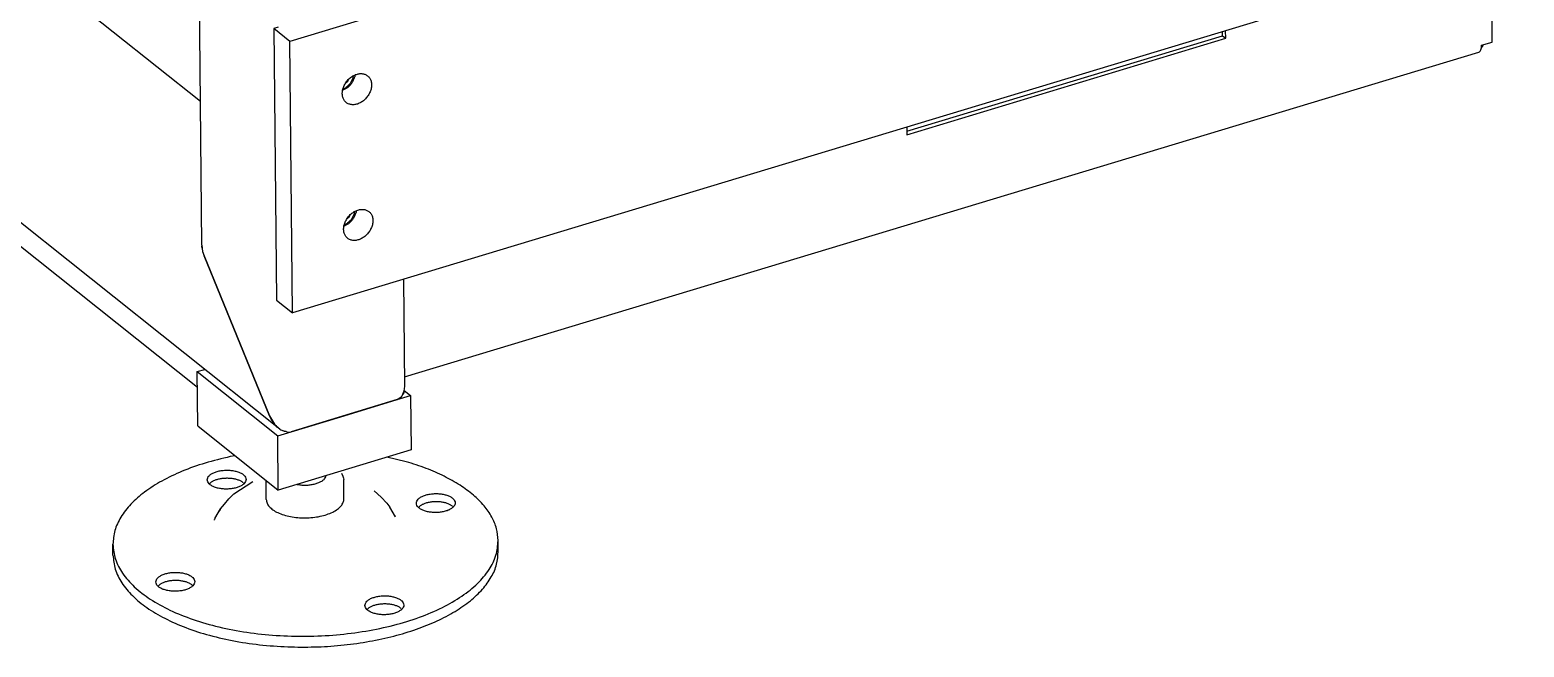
# Model space of a CAD drawing. Header units: millimetres. Extents: x -4653 to 8979, y -13943 to 4840.
# Drawn here: x 4506.9 to 4987.8, y -3224.5 to -3025.9 of the extents above; entities that cross this region are included whole.
import ezdxf

# ---------------------------------------------------------------- set-up
doc = ezdxf.new("R2010")
doc.units = ezdxf.units.MM

# ---------------------------------------------------------------- blocks, each defined once
blk = doc.blocks.new('MNT069000010000E_A_2_2_1__331', base_point=(4533.56, -3224.59))
at = {"color": 7, "linetype": 'Continuous'}
for p, q in [((4572.99, -3162.94), (4571.34, -3163.2)), ((4628, -3164.83), (4621.75, -3163.39)), ((4607.19, -3168.51), (4607.61, -3169.48)), ((4564.69, -3171.98), (4565.19, -3171.44)), ((4572.49, -3175.15), (4578.62, -3171.2)), ((4575.57, -3171.59), (4575.75, -3171.82)), ((4582.95, -3176.95), (4582.89, -3170.83)), ((4592.9, -3172.11), (4593.7, -3172.29)), ((4602.17, -3169.73), (4602.27, -3169.28)), ((4607.61, -3169.48), (4607.79, -3170.14)), ((4607.79, -3170.14), (4607.88, -3170.59)), ((4607.94, -3176.7), (4607.88, -3170.59)), ((4568.23, -3180.01), (4569.48, -3178.52)), ((4569.48, -3178.52), (4570.87, -3176.75)), ((4570.87, -3176.75), (4571.89, -3175.78)), ((4571.89, -3175.78), (4572.49, -3175.15)), ((4617.69, -3174.2), (4619.97, -3176.27)), ((4619.97, -3176.27), (4621.72, -3178.18)), ((4621.72, -3178.18), (4622.72, -3179.47)), ((4566.42, -3183.12), (4568.23, -3180.01)), ((4624.59, -3182.54), (4622.72, -3179.47)), ((4624.37, -3182.08), (4624.47, -3182.37)), ((4631.98, -3179.52), (4632.48, -3178.99)), ((4642.87, -3179.13), (4643.04, -3179.36)), ((4533.62, -3194.91), (4533.59, -3191.41)), ((4657.61, -3193.68), (4657.58, -3190.19)), ((4548.15, -3204.86), (4548.66, -3204.33)), ((4559.04, -3204.48), (4559.21, -3204.7)), ((4615.45, -3212.4), (4615.95, -3211.87)), ((4626.34, -3212.02), (4626.51, -3212.25))]:
    blk.add_line(p, q, dxfattribs=at)
for points in [[(4571.34, -3163.2), (4563.26, -3165.29), (4555.87, -3167.92), (4549.34, -3171.05), (4543.8, -3174.6), (4539.37, -3178.49), (4536.15, -3182.66), (4534.21, -3186.99), (4533.59, -3191.41)], [(4563.95, -3170.65), (4564.12, -3171.32), (4564.58, -3171.96), (4565.33, -3172.53), (4566.33, -3173), (4567.52, -3173.36), (4568.84, -3173.57), (4570.23, -3173.63), (4571.62, -3173.54), (4572.94, -3173.3), (4574.12, -3172.93), (4575.11, -3172.44), (4575.85, -3171.85), (4576.3, -3171.2), (4576.45, -3170.53), (4576.29, -3169.85), (4575.82, -3169.21), (4575.07, -3168.64), (4574.08, -3168.17), (4572.89, -3167.82), (4571.56, -3167.61), (4570.17, -3167.55), (4568.78, -3167.64), (4567.46, -3167.87), (4566.28, -3168.25), (4565.3, -3168.74), (4564.56, -3169.32), (4564.1, -3169.97), (4563.95, -3170.65)], [(4657.58, -3190.19), (4657.04, -3186.37), (4655.52, -3182.63), (4653.03, -3179.01), (4649.61, -3175.59), (4645.33, -3172.41), (4640.24, -3169.53), (4634.43, -3166.99), (4628, -3164.83)], [(4569.28, -3170.21), (4568.1, -3170.36), (4566.99, -3170.63), (4566.01, -3170.99), (4565.19, -3171.44)], [(4575.57, -3171.59), (4574.84, -3171.12), (4573.93, -3170.73), (4572.87, -3170.43), (4571.72, -3170.24), (4570.51, -3170.17), (4569.28, -3170.21)], [(4582.9, -3171.13), (4582.93, -3171.34), (4582.98, -3171.55)], [(4593.7, -3172.29), (4595.06, -3172.37), (4596.43, -3172.32), (4597.76, -3172.15), (4598.99, -3171.85), (4600.09, -3171.44), (4601.01, -3170.94), (4601.71, -3170.36), (4602.17, -3169.73)], [(4607.79, -3169.87), (4607.77, -3169.82), (4607.76, -3169.76)], [(4582.95, -3176.95), (4583.2, -3178.13), (4583.92, -3179.27), (4585.09, -3180.31), (4586.65, -3181.21), (4588.55, -3181.95), (4590.72, -3182.49), (4593.07, -3182.82), (4595.5, -3182.91), (4597.94, -3182.77), (4600.28, -3182.4), (4602.44, -3181.82), (4604.33, -3181.04), (4605.87, -3180.1), (4607.02, -3179.04), (4607.72, -3177.89), (4607.94, -3176.7)], [(4631.25, -3178.19), (4631.41, -3178.87), (4631.88, -3179.5), (4632.63, -3180.07), (4633.62, -3180.55), (4634.81, -3180.9), (4636.13, -3181.11), (4637.53, -3181.17), (4638.92, -3181.08), (4640.23, -3180.84), (4641.42, -3180.47), (4642.4, -3179.98), (4643.14, -3179.39), (4643.59, -3178.75), (4643.74, -3178.07), (4643.58, -3177.39), (4643.11, -3176.75), (4642.36, -3176.18), (4641.37, -3175.71), (4640.18, -3175.36), (4638.86, -3175.15), (4637.47, -3175.09), (4636.08, -3175.18), (4634.76, -3175.41), (4633.58, -3175.79), (4632.59, -3176.28), (4631.85, -3176.86), (4631.4, -3177.51), (4631.25, -3178.19)], [(4636.58, -3177.75), (4635.39, -3177.91), (4634.28, -3178.17), (4633.3, -3178.54), (4632.48, -3178.99)], [(4642.87, -3179.13), (4642.13, -3178.66), (4641.22, -3178.27), (4640.17, -3177.97), (4639.01, -3177.78), (4637.8, -3177.71), (4636.58, -3177.75)], [(4566.42, -3183.12), (4566.27, -3183.38), (4566.13, -3183.64)], [(4568.23, -3180.01), (4567.96, -3180.5), (4567.73, -3181)], [(4533.59, -3191.41), (4534.4, -3196.13), (4536.71, -3200.71), (4540.48, -3205.05), (4545.6, -3209.03), (4551.95, -3212.57), (4559.38, -3215.57), (4567.7, -3217.97), (4576.71, -3219.69), (4586.18, -3220.7), (4595.88, -3220.98), (4605.58, -3220.51), (4615.02, -3219.31), (4623.99, -3217.41), (4632.26, -3214.86), (4639.63, -3211.71), (4645.91, -3208.04), (4650.96, -3203.96), (4654.64, -3199.54), (4656.86, -3194.92), (4657.58, -3190.19)], [(4533.62, -3194.91), (4534.35, -3199.38), (4536.45, -3203.75), (4539.85, -3207.9), (4544.5, -3211.76), (4550.28, -3215.22), (4557.07, -3218.22), (4564.71, -3220.69), (4573.05, -3222.57), (4581.88, -3223.83), (4591.02, -3224.43)], [(4591.02, -3224.43), (4599.53, -3224.39), (4607.98, -3223.78), (4616.19, -3222.61), (4624.01, -3220.91), (4631.29, -3218.71), (4637.91, -3216.05), (4643.72, -3212.97), (4648.63, -3209.55), (4652.53, -3205.83), (4655.37, -3201.9), (4657.07, -3197.82), (4657.61, -3193.68)], [(4547.42, -3203.53), (4547.58, -3204.21), (4548.05, -3204.85), (4548.8, -3205.42), (4549.8, -3205.89), (4550.99, -3206.24), (4552.31, -3206.45), (4553.7, -3206.51), (4555.09, -3206.42), (4556.41, -3206.19), (4557.59, -3205.81), (4558.58, -3205.32), (4559.31, -3204.74), (4559.77, -3204.09), (4559.92, -3203.41), (4559.76, -3202.73), (4559.29, -3202.1), (4558.54, -3201.53), (4557.54, -3201.05), (4556.35, -3200.7), (4555.03, -3200.49), (4553.64, -3200.43), (4552.25, -3200.52), (4550.93, -3200.76), (4549.75, -3201.13), (4548.77, -3201.62), (4548.03, -3202.21), (4547.57, -3202.85), (4547.42, -3203.53)], [(4552.75, -3203.09), (4551.56, -3203.25), (4550.46, -3203.51), (4549.48, -3203.88), (4548.66, -3204.33)], [(4559.04, -3204.48), (4558.31, -3204), (4557.4, -3203.61), (4556.34, -3203.32), (4555.19, -3203.13), (4553.97, -3203.05), (4552.75, -3203.09)], [(4614.71, -3211.07), (4614.88, -3211.75), (4615.35, -3212.39), (4616.1, -3212.96), (4617.09, -3213.43), (4618.28, -3213.78), (4619.6, -3213.99), (4620.99, -3214.06), (4622.38, -3213.97), (4623.7, -3213.73), (4624.88, -3213.35), (4625.87, -3212.86), (4626.61, -3212.28), (4627.06, -3211.63), (4627.21, -3210.95), (4627.05, -3210.28), (4626.58, -3209.64), (4625.83, -3209.07), (4624.84, -3208.6), (4623.65, -3208.25), (4622.32, -3208.03), (4620.93, -3207.97), (4619.54, -3208.06), (4618.22, -3208.3), (4617.04, -3208.67), (4616.06, -3209.16), (4615.32, -3209.75), (4614.86, -3210.4), (4614.71, -3211.07)], [(4620.04, -3210.63), (4618.86, -3210.79), (4617.75, -3211.06), (4616.77, -3211.42), (4615.95, -3211.87)], [(4626.34, -3212.02), (4625.6, -3211.55), (4624.69, -3211.15), (4623.64, -3210.86), (4622.48, -3210.67), (4621.27, -3210.59), (4620.04, -3210.63)]]:
    blk.add_spline(points, degree=3, dxfattribs=at)
blk = doc.blocks.new('VASCHETTA_RECUPERO_SOTTO_RACLA__359', base_point=(4161.09, -3140.96))
at = {"color": 7, "linetype": 'Continuous'}
for p, q in [((4560.8, -3140.96), (4164.15, -2825.08)), ((4977.55, -3029.8), (4977.25, -3000.27)), ((4789.09, -3058.47), (4890.71, -3027.75)), ((4789.1, -3059.61), (4891.74, -3028.58)), ((4890.71, -3027.75), (4890.69, -3026.44)), ((4890.71, -3027.75), (4891.74, -3028.58)), ((4891.74, -3028.58), (4891.72, -3026.13)), ((4627.49, -3137.53), (4973.21, -3033.01)), ((4974.12, -3030.83), (4977.55, -3029.8)), ((4974.5, -3030.92), (4974.13, -3031.41)), ((4974.63, -3030.68), (4974.5, -3030.92)), ((4789.08, -3057.17), (4789.1, -3059.61))]:
    blk.add_line(p, q, dxfattribs=at)
blk.add_spline([(4973.21, -3033.01), (4973.6, -3032.76), (4973.89, -3032.3), (4974.07, -3031.64), (4974.12, -3030.83)], degree=3, dxfattribs=at)
blk = doc.blocks.new('GR_RACLE_RULLIERA_MOBILE__383', base_point=(4071.51, -3140.96))
blk.add_blockref('VASCHETTA_RECUPERO_SOTTO_RACLA__359', (4161.09, -3140.96))
blk = doc.blocks.new('MNT069000010000E_A_2_2_1__404', base_point=(4533.56, -3224.59))
at = {"color": 7, "linetype": 'Continuous'}
for p, q in [((4572.99, -3162.94), (4571.34, -3163.2)), ((4628, -3164.83), (4621.75, -3163.39)), ((4607.19, -3168.51), (4607.61, -3169.48)), ((4564.69, -3171.98), (4565.19, -3171.44)), ((4572.49, -3175.15), (4578.62, -3171.2)), ((4575.57, -3171.59), (4575.75, -3171.82)), ((4582.95, -3176.95), (4582.89, -3170.83)), ((4592.9, -3172.11), (4593.7, -3172.29)), ((4602.17, -3169.73), (4602.27, -3169.28)), ((4607.61, -3169.48), (4607.79, -3170.14)), ((4607.79, -3170.14), (4607.88, -3170.59)), ((4607.94, -3176.7), (4607.88, -3170.59)), ((4568.23, -3180.01), (4569.48, -3178.52)), ((4569.48, -3178.52), (4570.87, -3176.75)), ((4570.87, -3176.75), (4571.89, -3175.78)), ((4571.89, -3175.78), (4572.49, -3175.15)), ((4617.69, -3174.2), (4619.97, -3176.27)), ((4619.97, -3176.27), (4621.72, -3178.18)), ((4621.72, -3178.18), (4622.72, -3179.47)), ((4566.42, -3183.12), (4568.23, -3180.01)), ((4624.59, -3182.54), (4622.72, -3179.47)), ((4624.47, -3182.37), (4624.37, -3182.08)), ((4631.98, -3179.52), (4632.48, -3178.99)), ((4642.87, -3179.13), (4643.04, -3179.36)), ((4533.62, -3194.91), (4533.59, -3191.41)), ((4657.61, -3193.68), (4657.58, -3190.19)), ((4548.15, -3204.86), (4548.66, -3204.33)), ((4559.04, -3204.48), (4559.21, -3204.7)), ((4615.45, -3212.4), (4615.95, -3211.87)), ((4626.34, -3212.02), (4626.51, -3212.25))]:
    blk.add_line(p, q, dxfattribs=at)
for points in [[(4571.34, -3163.2), (4563.26, -3165.29), (4555.87, -3167.92), (4549.34, -3171.05), (4543.8, -3174.6), (4539.37, -3178.49), (4536.15, -3182.66), (4534.21, -3186.99), (4533.59, -3191.41)], [(4563.95, -3170.65), (4564.12, -3171.32), (4564.58, -3171.96), (4565.33, -3172.53), (4566.33, -3173), (4567.52, -3173.36), (4568.84, -3173.57), (4570.23, -3173.63), (4571.62, -3173.54), (4572.94, -3173.3), (4574.12, -3172.93), (4575.11, -3172.44), (4575.85, -3171.85), (4576.3, -3171.2), (4576.45, -3170.53), (4576.29, -3169.85), (4575.82, -3169.21), (4575.07, -3168.64), (4574.08, -3168.17), (4572.89, -3167.82), (4571.56, -3167.61), (4570.17, -3167.55), (4568.78, -3167.64), (4567.46, -3167.87), (4566.28, -3168.25), (4565.3, -3168.74), (4564.56, -3169.32), (4564.1, -3169.97), (4563.95, -3170.65)], [(4657.58, -3190.19), (4657.04, -3186.37), (4655.52, -3182.63), (4653.03, -3179.01), (4649.61, -3175.59), (4645.33, -3172.41), (4640.24, -3169.53), (4634.43, -3166.99), (4628, -3164.83)], [(4569.28, -3170.21), (4568.1, -3170.36), (4566.99, -3170.63), (4566.01, -3170.99), (4565.19, -3171.44)], [(4575.57, -3171.59), (4574.84, -3171.12), (4573.93, -3170.73), (4572.87, -3170.43), (4571.72, -3170.24), (4570.51, -3170.17), (4569.28, -3170.21)], [(4582.9, -3171.13), (4582.93, -3171.34), (4582.98, -3171.55)], [(4593.7, -3172.29), (4595.06, -3172.37), (4596.43, -3172.32), (4597.76, -3172.15), (4598.99, -3171.85), (4600.09, -3171.44), (4601.01, -3170.94), (4601.71, -3170.36), (4602.17, -3169.73)], [(4607.79, -3169.87), (4607.77, -3169.82), (4607.76, -3169.76)], [(4582.95, -3176.95), (4583.2, -3178.13), (4583.92, -3179.27), (4585.09, -3180.31), (4586.65, -3181.21), (4588.55, -3181.95), (4590.72, -3182.49), (4593.07, -3182.82), (4595.5, -3182.91), (4597.94, -3182.77), (4600.28, -3182.4), (4602.44, -3181.82), (4604.33, -3181.04), (4605.87, -3180.1), (4607.02, -3179.04), (4607.72, -3177.89), (4607.94, -3176.7)], [(4631.25, -3178.19), (4631.41, -3178.87), (4631.88, -3179.5), (4632.63, -3180.07), (4633.62, -3180.55), (4634.81, -3180.9), (4636.13, -3181.11), (4637.53, -3181.17), (4638.92, -3181.08), (4640.23, -3180.84), (4641.42, -3180.47), (4642.4, -3179.98), (4643.14, -3179.39), (4643.59, -3178.75), (4643.74, -3178.07), (4643.58, -3177.39), (4643.11, -3176.75), (4642.36, -3176.18), (4641.37, -3175.71), (4640.18, -3175.36), (4638.86, -3175.15), (4637.47, -3175.09), (4636.08, -3175.18), (4634.76, -3175.41), (4633.58, -3175.79), (4632.59, -3176.28), (4631.85, -3176.86), (4631.4, -3177.51), (4631.25, -3178.19)], [(4636.58, -3177.75), (4635.39, -3177.91), (4634.28, -3178.17), (4633.3, -3178.54), (4632.48, -3178.99)], [(4642.87, -3179.13), (4642.13, -3178.66), (4641.22, -3178.27), (4640.17, -3177.97), (4639.01, -3177.78), (4637.8, -3177.71), (4636.58, -3177.75)], [(4566.42, -3183.12), (4566.27, -3183.38), (4566.13, -3183.64)], [(4568.23, -3180.01), (4567.96, -3180.5), (4567.73, -3181)], [(4533.59, -3191.41), (4534.4, -3196.13), (4536.71, -3200.71), (4540.48, -3205.05), (4545.6, -3209.03), (4551.95, -3212.57), (4559.38, -3215.57), (4567.7, -3217.97), (4576.71, -3219.69), (4586.18, -3220.7), (4595.88, -3220.98), (4605.58, -3220.51), (4615.02, -3219.31), (4623.99, -3217.41), (4632.26, -3214.86), (4639.63, -3211.71), (4645.91, -3208.04), (4650.96, -3203.96), (4654.64, -3199.54), (4656.86, -3194.92), (4657.58, -3190.19)], [(4533.62, -3194.91), (4534.35, -3199.38), (4536.45, -3203.75), (4539.85, -3207.9), (4544.5, -3211.76), (4550.28, -3215.22), (4557.07, -3218.22), (4564.71, -3220.69), (4573.05, -3222.57), (4581.88, -3223.83), (4591.02, -3224.43)], [(4591.02, -3224.43), (4599.53, -3224.39), (4607.98, -3223.78), (4616.19, -3222.61), (4624.01, -3220.91), (4631.29, -3218.71), (4637.91, -3216.05), (4643.72, -3212.97), (4648.63, -3209.55), (4652.53, -3205.83), (4655.37, -3201.9), (4657.07, -3197.82), (4657.61, -3193.68)], [(4547.42, -3203.53), (4547.58, -3204.21), (4548.05, -3204.85), (4548.8, -3205.42), (4549.8, -3205.89), (4550.99, -3206.24), (4552.31, -3206.45), (4553.7, -3206.51), (4555.09, -3206.42), (4556.41, -3206.19), (4557.59, -3205.81), (4558.58, -3205.32), (4559.31, -3204.74), (4559.77, -3204.09), (4559.92, -3203.41), (4559.76, -3202.73), (4559.29, -3202.1), (4558.54, -3201.53), (4557.54, -3201.05), (4556.35, -3200.7), (4555.03, -3200.49), (4553.64, -3200.43), (4552.25, -3200.52), (4550.93, -3200.76), (4549.75, -3201.13), (4548.77, -3201.62), (4548.03, -3202.21), (4547.57, -3202.85), (4547.42, -3203.53)], [(4552.75, -3203.09), (4551.56, -3203.25), (4550.46, -3203.51), (4549.48, -3203.88), (4548.66, -3204.33)], [(4559.04, -3204.48), (4558.31, -3204), (4557.4, -3203.61), (4556.34, -3203.32), (4555.19, -3203.13), (4553.97, -3203.05), (4552.75, -3203.09)], [(4614.71, -3211.07), (4614.88, -3211.75), (4615.35, -3212.39), (4616.1, -3212.96), (4617.09, -3213.43), (4618.28, -3213.78), (4619.6, -3213.99), (4620.99, -3214.06), (4622.38, -3213.97), (4623.7, -3213.73), (4624.88, -3213.35), (4625.87, -3212.86), (4626.61, -3212.28), (4627.06, -3211.63), (4627.21, -3210.95), (4627.05, -3210.28), (4626.58, -3209.64), (4625.83, -3209.07), (4624.84, -3208.6), (4623.65, -3208.25), (4622.32, -3208.03), (4620.93, -3207.97), (4619.54, -3208.06), (4618.22, -3208.3), (4617.04, -3208.67), (4616.06, -3209.16), (4615.32, -3209.75), (4614.86, -3210.4), (4614.71, -3211.07)], [(4620.04, -3210.63), (4618.86, -3210.79), (4617.75, -3211.06), (4616.77, -3211.42), (4615.95, -3211.87)], [(4626.34, -3212.02), (4625.6, -3211.55), (4624.69, -3211.15), (4623.64, -3210.86), (4622.48, -3210.67), (4621.27, -3210.59), (4620.04, -3210.63)]]:
    blk.add_spline(points, degree=3, dxfattribs=at)
blk = doc.blocks.new('TUBOLARE_Fe_50x50x3_L_660__410', base_point=(4556.49, -3155.31))
at = {"color": 7, "linetype": 'Continuous'}
for p, q in [((4562.2, -3095.17), (4556.49, -2516.5)), ((4608.68, -3042.84), (4609.16, -3042.37)), ((4609.16, -3042.37), (4609.46, -3041.8)), ((4610.92, -3041.31), (4611.04, -3040.6)), ((4607.74, -3044.82), (4608.63, -3044.37)), ((4609.11, -3086.51), (4609.59, -3086.04)), ((4609.59, -3086.04), (4609.9, -3085.47)), ((4611.35, -3084.98), (4611.47, -3084.27)), ((4608.17, -3088.49), (4609.06, -3088.04)), ((4562.2, -3095.17), (4562.47, -3097.15)), ((4562.47, -3097.15), (4562.95, -3098.61)), ((4584.01, -3150.05), (4562.95, -3098.61)), ((4627.52, -3140.56), (4627.18, -3106.11)), ((4625.13, -3144.84), (4590.92, -3155.19)), ((4625.13, -3144.84), (4626.33, -3143.95)), ((4626.33, -3143.95), (4626.73, -3143.64)), ((4626.73, -3143.64), (4626.92, -3143.08)), ((4626.92, -3143.08), (4627.3, -3141.98)), ((4627.3, -3141.98), (4627.49, -3141.41)), ((4627.49, -3141.41), (4627.52, -3140.56)), ((4584.01, -3150.05), (4585.58, -3152.71)), ((4585.58, -3152.71), (4587.35, -3154.3)), ((4587.35, -3154.3), (4587.68, -3154.59)), ((4587.68, -3154.59), (4588.14, -3154.74)), ((4588.14, -3154.74), (4589.34, -3155.13)), ((4589.34, -3155.13), (4589.9, -3155.31)), ((4589.9, -3155.31), (4590.92, -3155.19))]:
    blk.add_line(p, q, dxfattribs=at)
for points in [[(4608.63, -3044.37), (4609.36, -3043.74), (4610.01, -3043), (4610.53, -3042.18), (4610.92, -3041.31)], [(4609.06, -3088.04), (4609.79, -3087.42), (4610.44, -3086.68), (4610.96, -3085.85), (4611.35, -3084.98)]]:
    blk.add_spline(points, degree=3, dxfattribs=at)
blk = doc.blocks.new('TUBOLARE_Fe_50x50x3_L_1010__415', base_point=(4065.47, -3155.19))
at = {"color": 7, "linetype": 'Continuous'}
for p, q in [((4561.75, -3048.97), (4129.75, -2704.94)), ((4586.9, -3154.05), (4065.47, -2738.79)), ((4562.23, -3095.69), (4562.25, -3095.51)), ((4562.33, -3096.09), (4562.23, -3095.69)), ((4562.95, -3098.61), (4584.01, -3150.05)), ((4590.92, -3155.19), (4625.13, -3144.84)), ((4626.02, -3144.39), (4625.13, -3144.84)), ((4626.33, -3143.95), (4626.02, -3144.39)), ((4627.23, -3142.63), (4626.92, -3143.08)), ((4627.3, -3141.98), (4627.23, -3142.63)), ((4584.7, -3151.45), (4584.01, -3150.05)), ((4585.18, -3152.04), (4584.7, -3151.45)), ((4586.59, -3153.78), (4586.11, -3153.19)), ((4586.9, -3154.05), (4586.59, -3153.78)), ((4587.35, -3154.3), (4586.9, -3154.05)), ((4588.8, -3155.11), (4588.14, -3154.74)), ((4589.34, -3155.13), (4588.8, -3155.11))]:
    blk.add_line(p, q, dxfattribs=at)
blk = doc.blocks.new('PIATTO_INFERIORE_DI_BLOCCAGGIO__421', base_point=(4585.35, -3116.93))
at = {"color": 7, "linetype": 'Continuous'}
for p, q in [((5036.12, -2889.18), (4680.29, -2996.75)), ((5041.3, -2893.3), (5036.12, -2889.18)), ((5041.3, -2893.3), (4590.53, -3029.58)), ((5042.16, -2980.65), (5041.3, -2893.3)), ((5019.5, -2917.04), (5019.44, -2917.61)), ((5016.91, -2921.29), (5015.6, -2921.97)), ((5019.93, -2960.72), (5019.87, -2961.29)), ((5017.34, -2964.96), (5016.04, -2965.64)), ((5042.16, -2980.65), (4591.39, -3116.93)), ((4586.79, -3025.02), (4585.35, -3025.46)), ((4585.35, -3025.46), (4586.21, -3112.8)), ((4590.53, -3029.58), (4585.35, -3025.46)), ((4591.39, -3116.93), (4590.53, -3029.58)), ((4611.49, -3040.39), (4611.44, -3040.96)), ((4608.91, -3044.64), (4607.6, -3045.32)), ((4611.92, -3084.07), (4611.87, -3084.63)), ((4609.34, -3088.31), (4608.03, -3088.99)), ((4586.21, -3112.8), (4591.39, -3116.93))]:
    blk.add_line(p, q, dxfattribs=at)
for points in [[(5023.56, -2917.3), (5022.69, -2916.81), (5021.67, -2916.6), (5020.56, -2916.68), (5019.43, -2917.05), (5018.34, -2917.68), (5017.35, -2918.54), (5016.52, -2919.57), (5015.91, -2920.73), (5015.54, -2921.93), (5015.43, -2923.12), (5015.6, -2924.22), (5016.04, -2925.17), (5016.71, -2925.91), (5017.58, -2926.4), (5018.6, -2926.61), (5019.71, -2926.53), (5020.84, -2926.16), (5021.93, -2925.53), (5022.92, -2924.67), (5023.75, -2923.63), (5024.36, -2922.48), (5024.73, -2921.27), (5024.84, -2920.09), (5024.67, -2918.99), (5024.23, -2918.04), (5023.56, -2917.3)], [(5018.48, -2919.64), (5019.05, -2918.65), (5019.44, -2917.61)], [(5016.91, -2921.29), (5017.76, -2920.53), (5018.48, -2919.64)], [(5023.99, -2960.98), (5023.12, -2960.49), (5022.1, -2960.28), (5020.99, -2960.36), (5019.86, -2960.72), (5018.77, -2961.35), (5017.78, -2962.21), (5016.95, -2963.25), (5016.34, -2964.4), (5015.97, -2965.61), (5015.86, -2966.8), (5016.03, -2967.89), (5016.47, -2968.84), (5017.14, -2969.58), (5018.01, -2970.07), (5019.03, -2970.28), (5020.14, -2970.2), (5021.27, -2969.84), (5022.37, -2969.2), (5023.35, -2968.35), (5024.18, -2967.31), (5024.8, -2966.15), (5025.17, -2964.95), (5025.27, -2963.76), (5025.1, -2962.66), (5024.66, -2961.72), (5023.99, -2960.98)], [(5017.34, -2964.96), (5018.19, -2964.2), (5018.91, -2963.31), (5019.48, -2962.32), (5019.87, -2961.29)], [(4615.56, -3040.65), (4614.69, -3040.16), (4613.67, -3039.95), (4612.56, -3040.03), (4611.42, -3040.4), (4610.33, -3041.03), (4609.34, -3041.89), (4608.52, -3042.92), (4607.9, -3044.08), (4607.53, -3045.28), (4607.43, -3046.47), (4607.6, -3047.57), (4608.03, -3048.52), (4608.7, -3049.26), (4609.58, -3049.75), (4610.59, -3049.96), (4611.7, -3049.88), (4612.84, -3049.51), (4613.93, -3048.88), (4614.92, -3048.02), (4615.74, -3046.98), (4616.36, -3045.83), (4616.73, -3044.62), (4616.83, -3043.44), (4616.66, -3042.34), (4616.23, -3041.39), (4615.56, -3040.65)], [(4608.91, -3044.64), (4609.75, -3043.88), (4610.48, -3042.99)], [(4610.48, -3042.99), (4611.05, -3042), (4611.44, -3040.96)], [(4615.99, -3084.33), (4615.12, -3083.84), (4614.1, -3083.63), (4612.99, -3083.7), (4611.85, -3084.07), (4610.76, -3084.7), (4609.77, -3085.56), (4608.95, -3086.6), (4608.33, -3087.75), (4607.96, -3088.96), (4607.86, -3090.15), (4608.03, -3091.24), (4608.46, -3092.19), (4609.13, -3092.93), (4610.01, -3093.42), (4611.03, -3093.63), (4612.13, -3093.55), (4613.27, -3093.18), (4614.36, -3092.55), (4615.35, -3091.7), (4616.17, -3090.66), (4616.79, -3089.5), (4617.16, -3088.3), (4617.26, -3087.11), (4617.09, -3086.01), (4616.66, -3085.06), (4615.99, -3084.33)], [(4609.34, -3088.31), (4610.19, -3087.55), (4610.91, -3086.66)], [(4610.91, -3086.66), (4611.48, -3085.67), (4611.87, -3084.63)]]:
    blk.add_spline(points, degree=3, dxfattribs=at)
blk = doc.blocks.new('TRAF_TO_Fe_50x20_L_50_1__422', base_point=(4560.75, -3173.95))
at = {"color": 7, "linetype": 'Continuous'}
for p, q in [((4560.75, -3135.85), (4563.15, -3135.13)), ((4560.75, -3135.85), (4586.64, -3156.48)), ((4560.92, -3153.32), (4560.75, -3135.85)), ((4608.03, -3150.01), (4625.13, -3144.84)), ((4625.13, -3144.84), (4629.41, -3143.55)), ((4627.33, -3141.89), (4629.41, -3143.55)), ((4629.41, -3143.55), (4629.58, -3161.02)), ((4560.92, -3153.32), (4586.82, -3173.95)), ((4590.92, -3155.19), (4608.03, -3150.01)), ((4586.64, -3156.48), (4590.92, -3155.19)), ((4586.82, -3173.95), (4586.64, -3156.48)), ((4629.58, -3161.02), (4586.82, -3173.95))]:
    blk.add_line(p, q, dxfattribs=at)
blk = doc.blocks.new('RBTESALDA001059_TELAIO_DX_TRASPORTO_GS4_SINT_1__423', base_point=(4056.92, -3173.95))
for name, p in [('TUBOLARE_Fe_50x50x3_L_660__410', (4556.49, -3155.31)), ('TUBOLARE_Fe_50x50x3_L_1010__415', (4065.47, -3155.19)), ('PIATTO_INFERIORE_DI_BLOCCAGGIO__421', (4585.35, -3116.93)), ('TRAF_TO_Fe_50x20_L_50_1__422', (4560.75, -3173.95))]:
    blk.add_blockref(name, p)
blk = doc.blocks.new('FIT_GR_TELAIO_DX_GS4_SINT_130047_MAURI__424', base_point=(4036.31, -3224.59))
for name, p in [('RBTESALDA001059_TELAIO_DX_TRASPORTO_GS4_SINT_1__423', (4056.92, -3173.95)), ('MNT069000010000E_A_2_2_1__404', (4533.56, -3224.59))]:
    blk.add_blockref(name, p)
blk = doc.blocks.new('LEGMCS000183-4_18U11B_GS4_SYNTECH_DX_1__446', base_point=(4036.31, -3224.59))
for name, p in [('FIT_GR_TELAIO_DX_GS4_SINT_130047_MAURI__424', (4036.31, -3224.59)), ('GR_RACLE_RULLIERA_MOBILE__383', (4071.51, -3140.96)), ('MNT069000010000E_A_2_2_1__331', (4533.56, -3224.59))]:
    blk.add_blockref(name, p)
blk = doc.blocks.new('Assonometria2', base_point=(5332, -2209))
blk.add_blockref('LEGMCS000183-4_18U11B_GS4_SYNTECH_DX_1__446', (4036.31, -3224.59))

msp = doc.modelspace()

# ---------------------------------------------------------------- block references
msp.add_blockref('Assonometria2', (5332, -2209))

doc.saveas('drawing.dxf')
